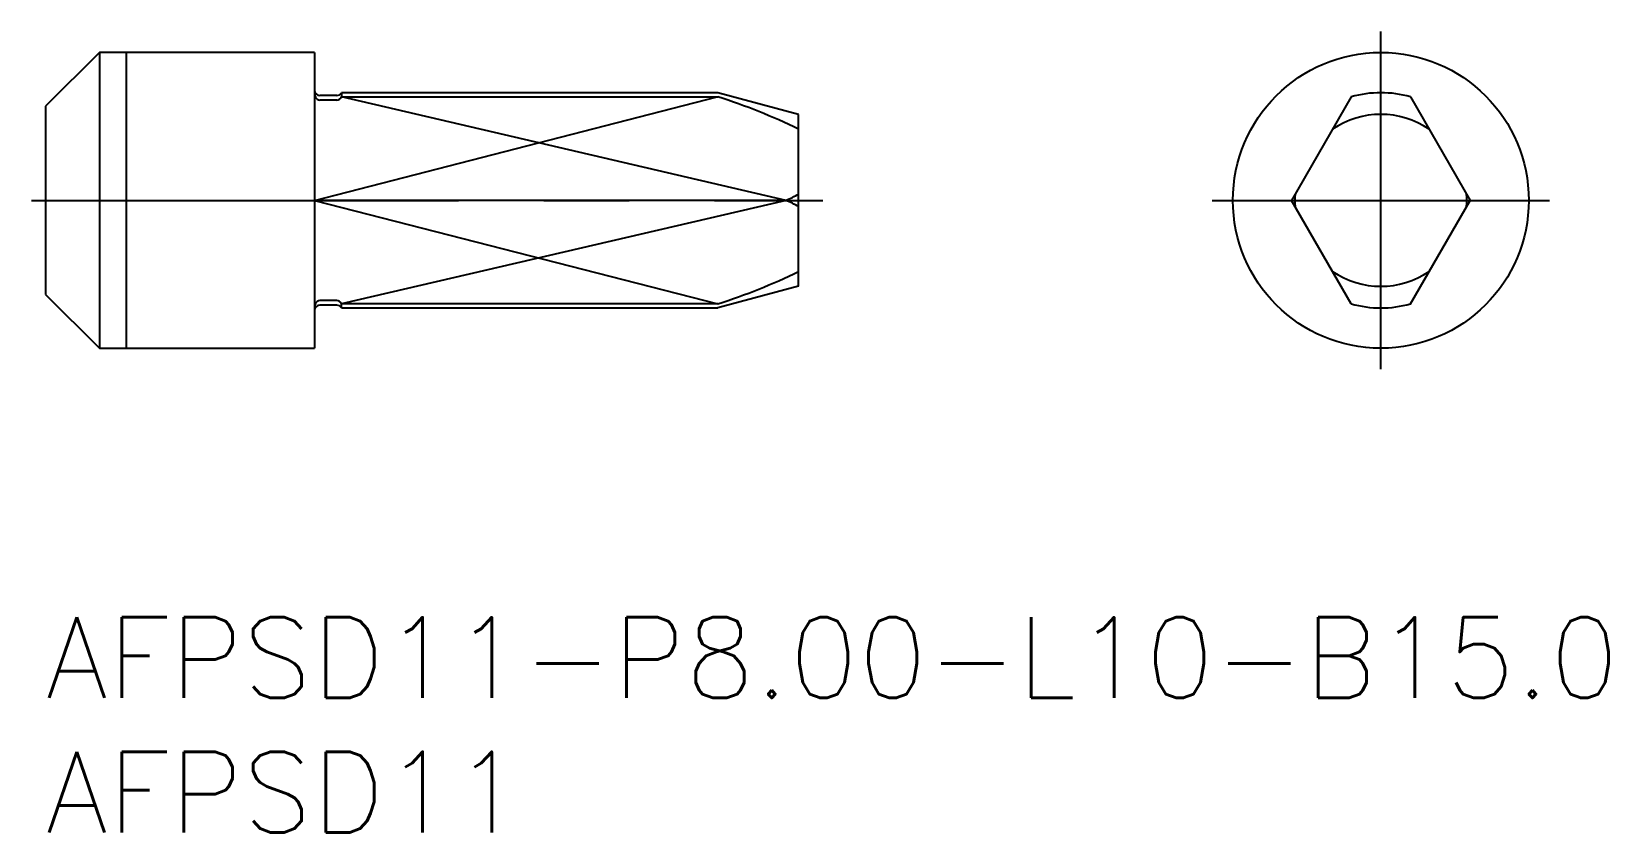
# Model space of a CAD drawing. Extents: x -0.5 to 58.1, y -8 to 21.8.
import ezdxf

# ---------------------------------------------------------------- set-up
doc = ezdxf.new("R2010")
doc.units = 0
doc.header["$LTSCALE"] = 0.5
doc.linetypes.add('CENTER', pattern=[50.8, 31.75, -6.35, 6.35, -6.35])
for name, color, linetype in [('MSM_CENTER', 1, 'CENTER'), ('MSM_CONTINUOUS', 7, 'CONTINUOUS'), ('MSM_NARROW', 5, 'CONTINUOUS'), ('MSM_PART_NUMBER', 7, 'CONTINUOUS')]:
    doc.layers.add(name, color=color, linetype=linetype)
doc.styles.get("Standard").update_dxf_attribs({"font": 'txt.shx', "height": 1.5, "bigfont": 'bigfont.shx'})

# ---------------------------------------------------------------- blocks, each defined once
blk = doc.blocks.new('*U15')
at = {"layer": 'MSM_PART_NUMBER'}
blk.add_text('AFPSD11-P8.00-L10-B15.0', height=3, dxfattribs=at).set_placement((0, -3))
blk = doc.blocks.new('*U16')
at = {"layer": 'MSM_PART_NUMBER'}
blk.add_text('AFPSD11', height=3, dxfattribs=at).set_placement((0, -8))

msp = doc.modelspace()

# ---------------------------------------------------------------- linework, layer by layer
at = {"layer": 'MSM_CENTER'}
for p, q in [((49.65, 9.225), (49.65, 21.775)), ((-0.525, 15.5), (28.9, 15.5)), ((43.375, 15.5), (55.925, 15.5))]:
    msp.add_line(p, q, dxfattribs=at)
at = {"layer": 'MSM_CONTINUOUS'}
for p, q in [((2, 21), (0, 19)), ((10, 21), (2, 21)), ((2, 21), (2, 10)), ((10, 21), (10, 10)), ((10.827, 19.4), (10.2, 19.4)), ((25, 19.5), (11, 19.5)), ((11, 19.5), (11, 19.346)), ((28, 18.696), (25, 19.5)), ((0, 19), (0, 12)), ((10.827, 19.219), (10.2, 19.219)), ((11, 19.346), (24.999, 19.346)), ((48.55, 19.346), (46.33, 15.5)), ((50.75, 19.346), (52.97, 15.5)), ((28, 12.304), (28, 18.696)), ((27.536, 15.5), (10, 15.5)), ((48.55, 11.654), (46.33, 15.5)), ((50.75, 11.654), (52.97, 15.5)), ((0, 12), (2, 10)), ((10.827, 11.781), (10.2, 11.781)), ((28, 12.304), (25, 11.5)), ((10.827, 11.6), (10.2, 11.6)), ((24.999, 11.654), (11, 11.654)), ((11, 11.5), (11, 11.654)), ((11, 11.5), (25, 11.5)), ((2, 10), (10, 10))]:
    msp.add_line(p, q, dxfattribs=at)
msp.add_circle((49.65, 15.5), 5.5, dxfattribs=at)
for centre, radius, start, end in [((10.2, 19.6), 0.2, 180, 270), ((10.292, 19.468), 0.292, 179.86841, 205.82644), ((10.827, 19.6), 0.2, 270, 330), ((49.65, 15.5), 4, 74.03799, 105.96201), ((10.211, 19.416), 0.197, 202.4484, 266.79891), ((10.811, 19.423), 0.204, 274.37712, 337.83906), ((18.115, -2.228), 22.646, 64.1193, 72.30367), ((49.65, 15.5), 3.196, 55.88388, 124.11612), ((23.784, 23.664), 8.985, 294.68175, 297.98036), ((23.784, 7.336), 8.985, 62.01964, 65.31825), ((49.65, 15.5), 3.196, 175.88388, 184.11612), ((49.65, 15.5), 3.196, 355.88388, 4.11612), ((18.115, 33.228), 22.646, 287.69633, 295.8807), ((49.65, 15.5), 3.196, 235.88388, 304.11612), ((10.211, 11.584), 0.197, 93.20109, 157.5516), ((10.811, 11.577), 0.204, 22.16094, 85.62288), ((10.292, 11.532), 0.292, 154.17356, 180.13159), ((10.2, 11.4), 0.2, 90, 180), ((10.827, 11.4), 0.2, 30, 90), ((49.65, 15.5), 4, 254.03799, 285.96201)]:
    msp.add_arc(centre, radius, start, end, dxfattribs=at)
at = {"layer": 'MSM_NARROW'}
for p, q in [((3, 21), (3, 10)), ((10, 15.5), (24.974, 19.346)), ((27.536, 15.5), (11, 19.346)), ((10, 15.5), (24.999, 11.654)), ((27.536, 15.5), (11, 11.654))]:
    msp.add_line(p, q, dxfattribs=at)

# ---------------------------------------------------------------- block references
at = {"layer": 'MSM_CONTINUOUS'}
for name in ['*U15', '*U16']:
    msp.add_blockref(name, (0, 0), dxfattribs=at)

doc.saveas('drawing.dxf')
